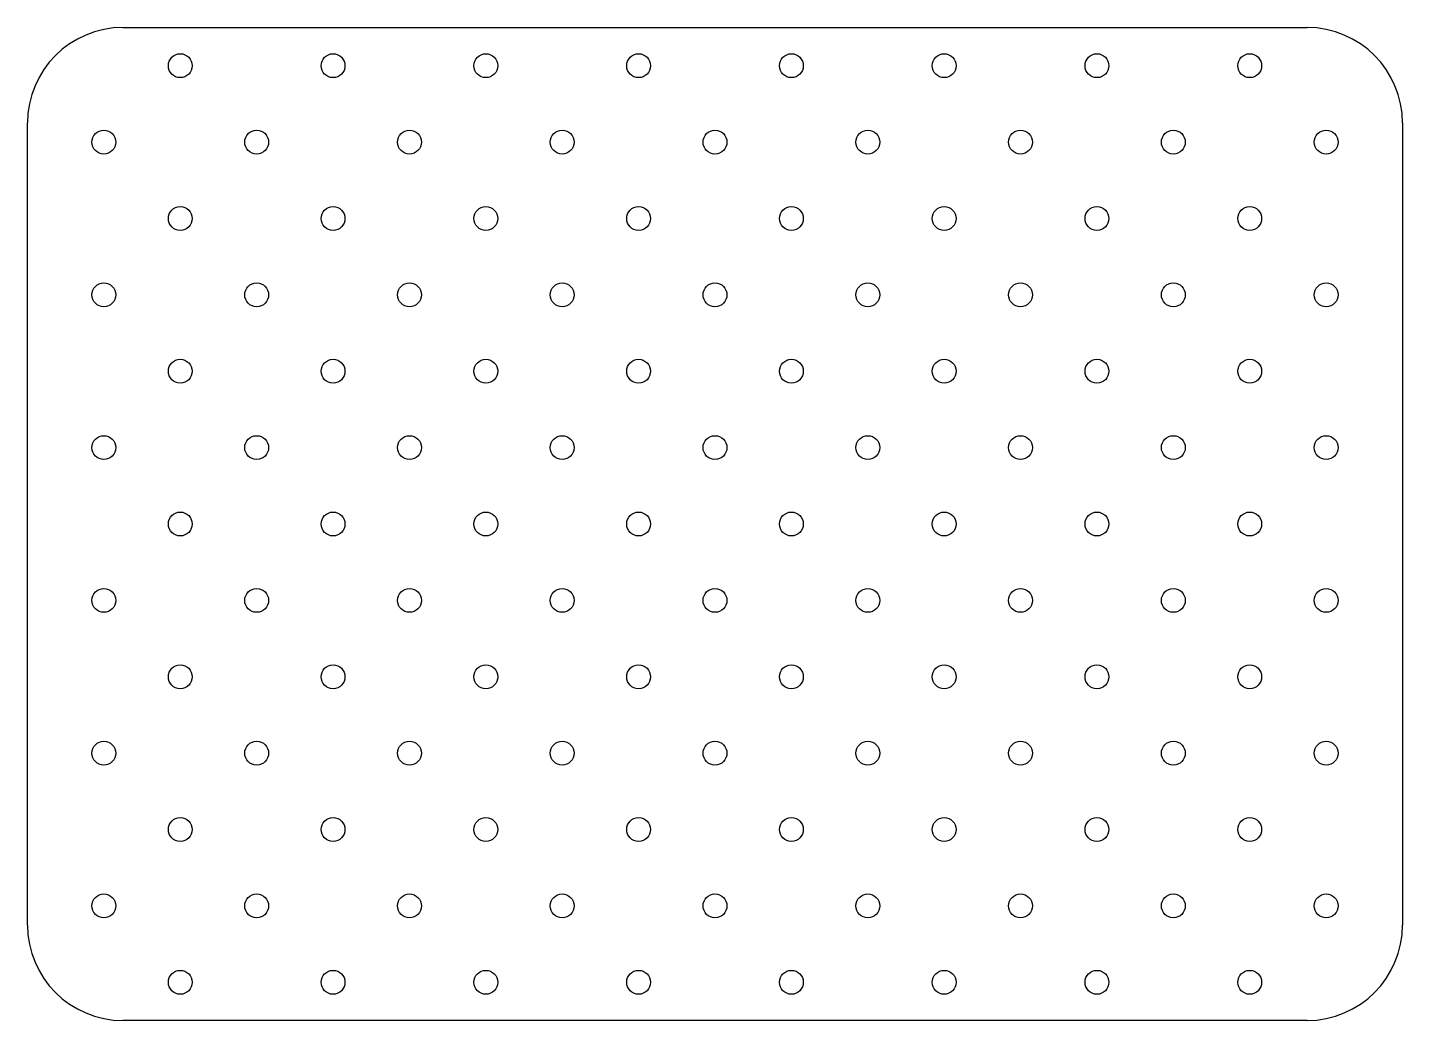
# Model space of a CAD drawing. Header units: millimetres. Extents: x 74 to 362, y 51 to 259.
import ezdxf

# ---------------------------------------------------------------- set-up
doc = ezdxf.new("R2010")
doc.units = ezdxf.units.MM
doc.layers.add('View', color=7, linetype='CONTINUOUS')

msp = doc.modelspace()

# ---------------------------------------------------------------- linework, layer by layer
at = {"layer": 'View'}
for p, q in [((93.5684, 259.059), (341.568, 259.059)), ((73.5684, 71.0593), (73.5684, 239.059)), ((361.568, 239.059), (361.568, 71.0593)), ((341.568, 51.0593), (93.5684, 51.0593))]:
    msp.add_line(p, q, dxfattribs=at)
for centre in [(105.568, 251.059), (137.568, 251.059), (169.568, 251.059), (201.568, 251.059), (233.568, 251.059), (265.568, 251.059), (297.568, 251.059), (329.568, 251.059), (89.5684, 235.059), (121.568, 235.059), (153.568, 235.059), (185.568, 235.059), (217.568, 235.059), (249.568, 235.059), (281.568, 235.059), (313.568, 235.059), (345.568, 235.059), (105.568, 219.059), (137.568, 219.059), (169.568, 219.059), (201.568, 219.059), (233.568, 219.059), (265.568, 219.059), (297.568, 219.059), (329.568, 219.059), (89.5684, 203.059), (121.568, 203.059), (153.568, 203.059), (185.568, 203.059), (217.568, 203.059), (249.568, 203.059), (281.568, 203.059), (313.568, 203.059), (345.568, 203.059), (105.568, 187.059), (137.568, 187.059), (169.568, 187.059), (201.568, 187.059), (233.568, 187.059), (265.568, 187.059), (297.568, 187.059), (329.568, 187.059), (89.5684, 171.059), (121.568, 171.059), (153.568, 171.059), (185.568, 171.059), (217.568, 171.059), (249.568, 171.059), (281.568, 171.059), (313.568, 171.059), (345.568, 171.059), (105.568, 155.059), (137.568, 155.059), (169.568, 155.059), (201.568, 155.059), (233.568, 155.059), (265.568, 155.059), (297.568, 155.059), (329.568, 155.059), (89.5684, 139.059), (121.568, 139.059), (153.568, 139.059), (185.568, 139.059), (217.568, 139.059), (249.568, 139.059), (281.568, 139.059), (313.568, 139.059), (345.568, 139.059), (105.568, 123.059), (137.568, 123.059), (169.568, 123.059), (201.568, 123.059), (233.568, 123.059), (265.568, 123.059), (297.568, 123.059), (329.568, 123.059), (89.5684, 107.059), (121.568, 107.059), (153.568, 107.059), (185.568, 107.059), (217.568, 107.059), (249.568, 107.059), (281.568, 107.059), (313.568, 107.059), (345.568, 107.059), (105.568, 91.0593), (137.568, 91.0593), (169.568, 91.0593), (201.568, 91.0593), (233.568, 91.0593), (265.568, 91.0593), (297.568, 91.0593), (329.568, 91.0593), (89.5684, 75.0593), (121.568, 75.0593), (153.568, 75.0593), (185.568, 75.0593), (217.568, 75.0593), (249.568, 75.0593), (281.568, 75.0593), (313.568, 75.0593), (345.568, 75.0593), (105.568, 59.0593), (137.568, 59.0593), (169.568, 59.0593), (201.568, 59.0593), (233.568, 59.0593), (265.568, 59.0593), (297.568, 59.0593), (329.568, 59.0593)]:
    msp.add_circle(centre, 2.5, dxfattribs=at)
for centre, start, end in [((93.5684, 239.059), 90, 180), ((341.568, 239.059), 0, 90), ((93.5684, 71.0593), -180, -90), ((341.568, 71.0593), -90, 0)]:
    msp.add_arc(centre, 20, start, end, dxfattribs=at)

doc.saveas('drawing.dxf')
